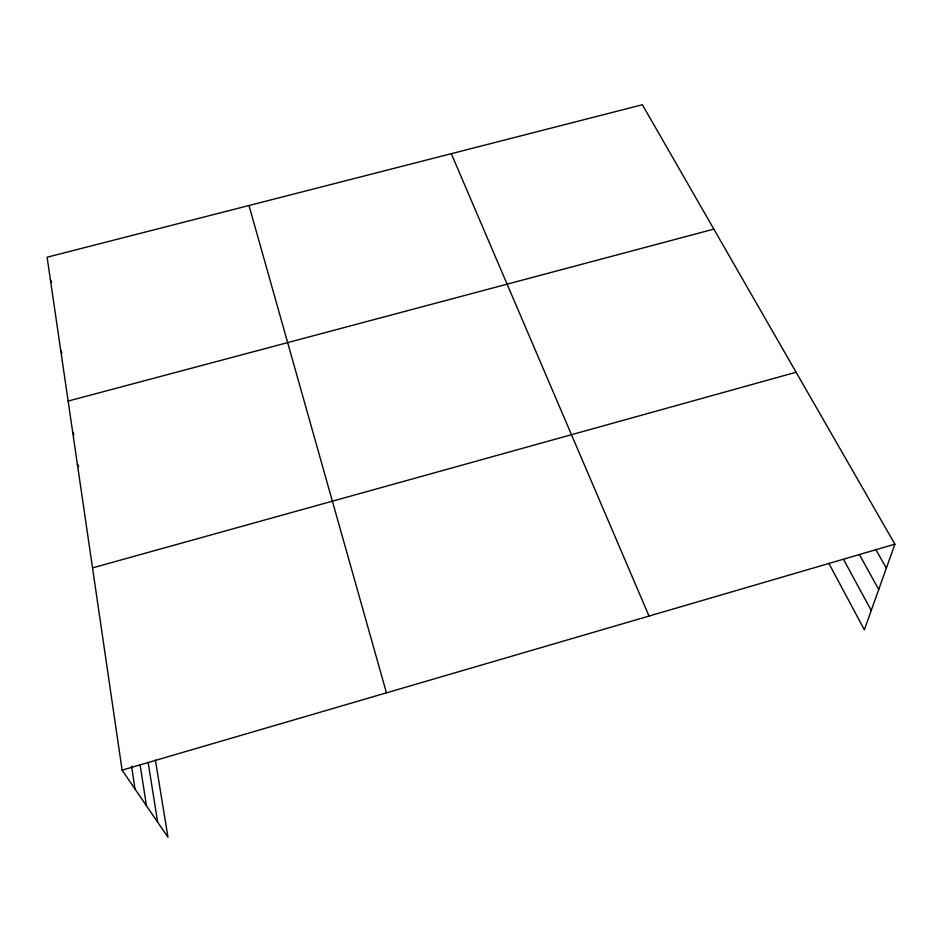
<?xml version="1.0" encoding="UTF-8"?>
<svg xmlns="http://www.w3.org/2000/svg" width="942" height="942" viewBox="0 0 942 942"><rect width="100%" height="100%" fill="white"/><g stroke="black" fill="none" stroke-linecap="round" stroke-linejoin="round"><path stroke-width="1.41" d="M155.395 760.088L167.97 837.261L122.107 770.144L47.1 257.225L642.373 104.739L894.9 544.17L864.356 629.809L828.83 563.292M122.107 770.144L894.9 544.17M92.528 567.885L796.096 372.243M68.13 401.068L713.848 229.118M875.683 549.257L886.34 568.179M859.457 554.685L878.721 589.527M843.643 559.607L871.256 610.463M77.362 464.159L78.645 466.655M72.664 432.048L73.935 434.58M60.712 350.318L61.96 352.932M50.362 279.527L51.574 282.188M451.312 153.676L649.026 616.068M248.994 205.509L386.444 692.841M148.106 762.184L157.644 822.166M140.123 764.975L146.457 805.787M131.55 766.105L135.012 789.031"/></g></svg>
